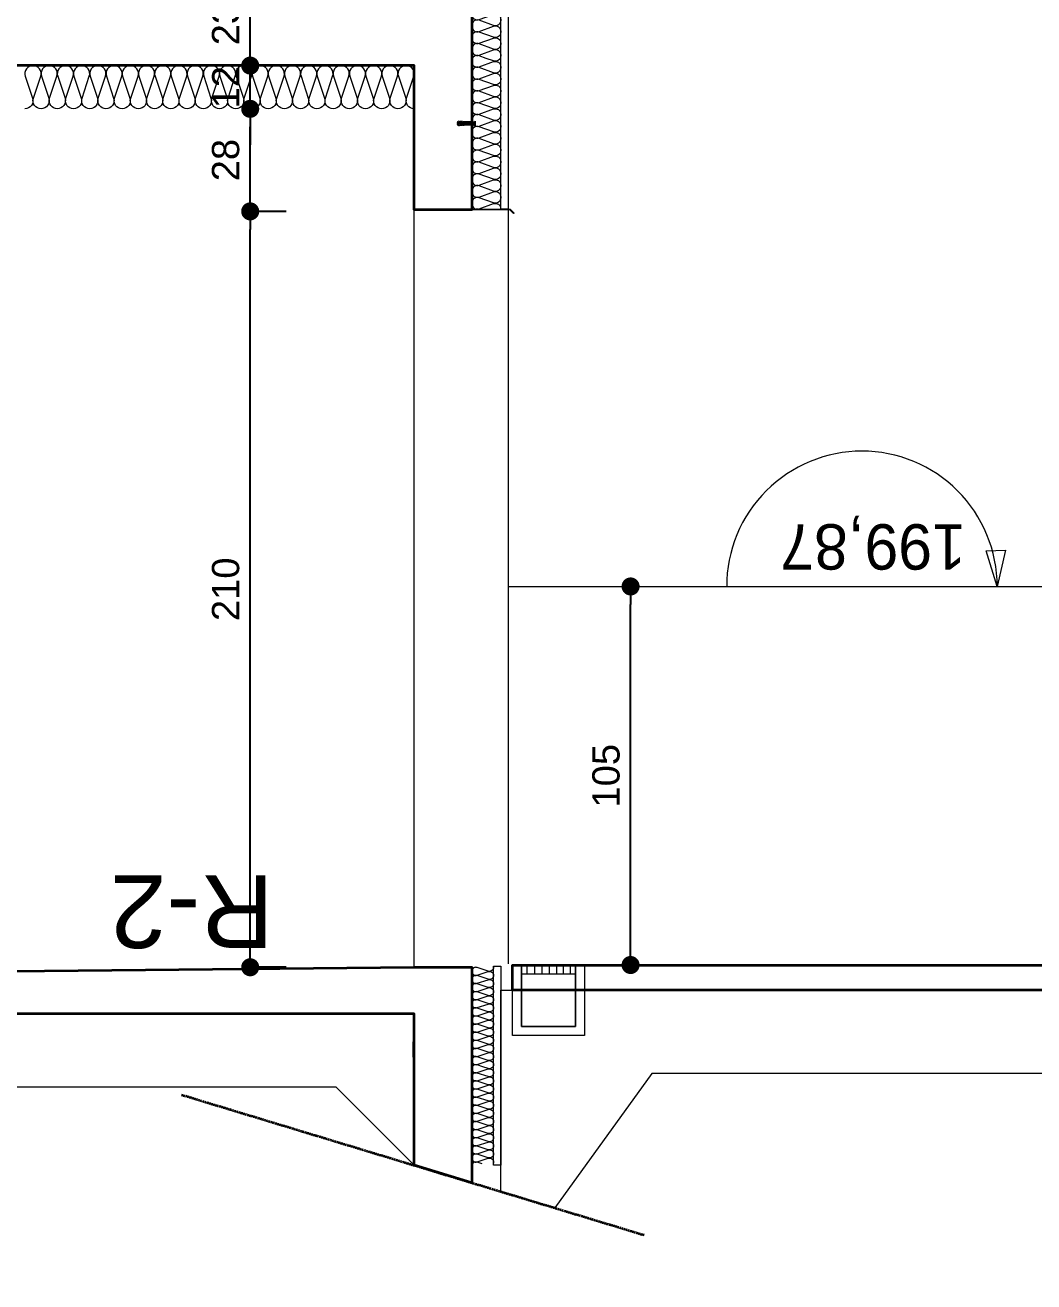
# Model space of a CAD drawing. Header units: centimetres. Extents: x 16433 to 114398, y -50094 to -12305.
# Drawn here: x 66861.7 to 67141.5, y -39473.7 to -39125.2 of the extents above; entities that cross this region are included whole.
import ezdxf

# ---------------------------------------------------------------- set-up
doc = ezdxf.new("R2010")
doc.units = ezdxf.units.CM
doc.header["$LTSCALE"] = 0.5
doc.linetypes.add('Style de ligne -6', pattern=[1.04164, 0.625, -0.20828, 0.06943, -0.13893])
doc.layers.get('0').update_dxf_attribs({"linetype": 'CONTINUOUS'})
doc.layers.get('DEFPOINTS').update_dxf_attribs({"linetype": 'CONTINUOUS'})
doc.layers.add('0-Coupe A.3', color=7, linetype='CONTINUOUS')
doc.styles.add('Futura Std Book', font='')
doc.styles.add('Helvetica', font='')
doc.styles.get('Futura Std Book').set_extended_font_data('Futura Std Book')
doc.styles.get('Helvetica').set_extended_font_data('Helvetica')
doc.dimstyles.new('IS', dxfattribs={"dimtxt": 10.08724, "dimasz": 5.007446, "dimexe": 2, "dimexo": 10, "dimgap": 3, "dimtad": 1, "dimdec": 1, "dimtxsty": 'Helvetica', "dimblk": 'DOT', "dimblk1": 'DOT', "dimblk2": 'DOT', "dimcen": 0, "dimdle": 10, "dimazin": 0, "dimtfac": 0.8, "dimtdec": 1, "dimtix": 1, "dimtmove": 0, "dimatfit": 0, "dimldrblk": 'VW_FILLEDARROW-1', "dimfxl": 10, "dimfxlon": 1, "dimfrac": 2, "dimtolj": 1, "dimarcsym": 0})

# ---------------------------------------------------------------- blocks, each defined once
blk = doc.blocks.new('Groupe-285-1')
at = {"color": 7, "linetype": 'Continuous', "lineweight": 13, "flags": 128}
for points in [[(10897.11, -46656.7, -0.511611), (10894.59, -46659.34), (10888.24, -46658.49, 0.080366), (10887.53, -46658.51)], [(10887.53, -46658.51, 0.414214), (10885.73, -46661.14, 0.511611), (10889.04, -46662.69), (10894.64, -46659.57, -0.511611), (10897.94, -46661.12, -0.511611), (10895.43, -46663.77), (10889.08, -46662.91, 0.511611), (10886.57, -46665.56, 0.511611), (10889.88, -46667.11), (10895.47, -46663.99, -0.511611), (10898.78, -46665.54, -0.511611), (10896.27, -46668.19), (10889.92, -46667.33, 0.511611), (10887.41, -46669.98, 0.511611), (10890.71, -46671.53), (10896.31, -46668.41, -0.511611), (10899.62, -46669.96, -0.511611), (10897.11, -46672.61), (10890.76, -46671.76, 0.511611), (10888.25, -46674.4, 0.511611), (10891.55, -46675.95), (10897.15, -46672.83, -0.511611), (10900.45, -46674.38, -0.511611), (10897.94, -46677.03), (10891.59, -46676.18, 0.511611), (10889.08, -46678.83, 0.511611), (10892.39, -46680.37), (10897.99, -46677.26, -0.511611), (10901.29, -46678.8, -0.511611), (10898.78, -46681.45), (10892.43, -46680.6, 0.511611), (10889.92, -46683.25, 0.511611), (10893.23, -46684.79), (10898.82, -46681.68, -0.511611), (10902.13, -46683.22, -0.511611), (10899.62, -46685.87), (10893.27, -46685.02, 0.511611), (10890.76, -46687.67, 0.511611), (10894.06, -46689.22), (10899.66, -46686.1, -0.511611), (10902.97, -46687.65, -0.511611), (10900.46, -46690.29), (10894.11, -46689.44, 0.511611), (10891.59, -46692.09, 0.511611), (10894.9, -46693.64), (10900.5, -46690.52, -0.511611), (10903.8, -46692.07, -0.511611), (10901.29, -46694.72), (10894.94, -46693.86, 0.511611), (10892.43, -46696.51, 0.511611), (10895.74, -46698.06), (10901.34, -46694.94, -0.511611), (10904.64, -46696.49, -0.511611), (10902.13, -46699.14), (10895.78, -46698.28, 0.511611), (10893.27, -46700.93, 0.511611), (10896.57, -46702.48), (10902.17, -46699.36, -0.511611), (10905.48, -46700.91, -0.511611), (10902.97, -46703.56), (10896.62, -46702.71, 0.511611), (10894.11, -46705.35, 0.511611), (10897.41, -46706.9), (10903.01, -46703.78, -0.511611), (10906.32, -46705.33, -0.511611), (10903.81, -46707.98), (10897.45, -46707.13, 0.511611), (10894.94, -46709.78, 0.511611), (10898.25, -46711.32), (10903.85, -46708.21, -0.511611), (10907.15, -46709.75, -0.511611), (10904.64, -46712.4), (10898.29, -46711.55, 0.511611), (10895.78, -46714.2, 0.511611), (10899.09, -46715.74), (10904.69, -46712.63, -0.511611), (10907.99, -46714.17, -0.511611), (10905.48, -46716.82), (10899.13, -46715.97, 0.511611), (10896.62, -46718.62, 0.511611), (10899.92, -46720.17), (10905.52, -46717.05, -0.511611), (10908.83, -46718.6, -0.511611), (10906.32, -46721.24), (10899.97, -46720.39, 0.511611), (10897.46, -46723.04, 0.511611), (10900.76, -46724.59), (10906.36, -46721.47, -0.511611), (10909.67, -46723.02, -0.511611), (10907.15, -46725.67), (10900.8, -46724.81, 0.511611), (10898.29, -46727.46, 0.511611), (10901.6, -46729.01), (10907.2, -46725.89, -0.511611), (10910.5, -46727.44, -0.511611), (10907.99, -46730.09), (10901.64, -46729.23, 0.511611), (10899.13, -46731.88, 0.511611), (10902.44, -46733.43), (10908.03, -46730.31, -0.511611), (10911.34, -46731.86, -0.511611), (10908.83, -46734.51), (10902.48, -46733.65, 0.511611), (10899.97, -46736.3, 0.511611), (10903.27, -46737.85), (10908.87, -46734.73, -0.511611), (10912.18, -46736.28, -0.511611), (10909.67, -46738.93), (10903.32, -46738.08, 0.511611), (10900.81, -46740.72)], [(10900.81, -46740.72, 0.511611), (10904.11, -46742.27), (10909.71, -46739.16, -0.511611), (10913.01, -46740.7, -0.511611), (10910.5, -46743.35), (10904.15, -46742.5, 0.511611), (10901.64, -46745.15, 0.511611), (10904.95, -46746.69), (10910.55, -46743.58, -0.511611), (10913.85, -46745.12, -0.511611), (10911.34, -46747.77), (10904.99, -46746.92, 0.511611), (10902.48, -46749.57, 0.511611), (10905.78, -46751.12), (10911.38, -46748, -0.511611), (10914.69, -46749.55, -0.511611), (10912.18, -46752.19), (10905.83, -46751.34, 0.511611), (10903.32, -46753.99, 0.511611), (10906.62, -46755.54), (10912.22, -46752.42, -0.511611), (10915.53, -46753.97, -0.511611), (10913.02, -46756.62), (10906.67, -46755.76, 0.511611), (10904.15, -46758.41, 0.511611), (10907.46, -46759.96), (10913.06, -46756.84, -0.511611), (10916.36, -46758.39, -0.511611), (10913.85, -46761.04), (10907.5, -46760.18, 0.511611), (10904.99, -46762.83, 0.511611), (10908.3, -46764.38), (10913.9, -46761.26, -0.511611), (10917.2, -46762.81, -0.511611)]]:
    blk.add_lwpolyline(points, format="xyb", dxfattribs=at)
blk = doc.blocks.new('Groupe-288-1')
at = {"color": 7, "linetype": 'Continuous', "lineweight": 13, "flags": 128}
for points in [[(11154.51, -46588.61), (11154.3, -46590.2, 0.511611), (11155.62, -46591.45, 0.511611), (11156.4, -46589.8), (11154.84, -46587, -0.511611), (11155.61, -46585.35, -0.511611), (11156.94, -46586.6), (11156.51, -46589.78, 0.511611), (11157.83, -46591.03, 0.511611), (11158.61, -46589.38), (11157.05, -46586.58, -0.511611), (11157.82, -46584.93, -0.511611), (11159.15, -46586.19), (11158.72, -46589.36, 0.511611), (11160.05, -46590.62, 0.511611), (11160.82, -46588.96), (11159.26, -46586.16, -0.511611), (11160.03, -46584.51, -0.511611), (11161.36, -46585.77), (11160.93, -46588.94, 0.511611), (11162.26, -46590.2, 0.511611), (11163.03, -46588.55), (11161.47, -46585.75, -0.511611), (11162.25, -46584.09, -0.511611), (11163.57, -46585.35), (11163.14, -46588.52, 0.511611), (11164.47, -46589.78, 0.511611), (11165.24, -46588.13), (11163.68, -46585.33, -0.511611), (11164.46, -46583.67, -0.511611), (11165.78, -46584.93), (11165.35, -46588.11, 0.511611), (11166.68, -46589.36, 0.511611), (11167.45, -46587.71), (11165.89, -46584.91, -0.511611), (11166.67, -46583.26, -0.511611), (11167.99, -46584.51), (11167.56, -46587.69, 0.511611), (11168.89, -46588.94, 0.511611), (11169.66, -46587.29), (11168.1, -46584.49, -0.511611), (11168.88, -46582.84, -0.511611), (11170.2, -46584.09), (11169.77, -46587.27, 0.511611), (11171.1, -46588.52, 0.511611), (11171.87, -46586.87), (11170.31, -46584.07, -0.511611), (11171.09, -46582.42, -0.511611), (11172.41, -46583.67), (11171.99, -46586.85, 0.511611), (11173.31, -46588.1, 0.511611), (11174.08, -46586.45), (11172.53, -46583.65, -0.511611), (11173.3, -46582, -0.511611), (11174.62, -46583.26), (11174.2, -46586.43, 0.511611), (11175.52, -46587.69, 0.511611), (11176.29, -46586.03), (11174.74, -46583.23, -0.511611), (11175.51, -46581.58, -0.511611), (11176.83, -46582.84), (11176.41, -46586.01, 0.511611), (11177.73, -46587.27, 0.511611), (11178.5, -46585.61), (11176.95, -46582.82, -0.511611), (11177.72, -46581.16, -0.511611), (11179.04, -46582.42), (11178.62, -46585.59, 0.511611), (11179.94, -46586.85, 0.511611), (11180.72, -46585.2), (11179.16, -46582.4, -0.511611), (11179.93, -46580.74, -0.122237), (11180.47, -46580.77)], [(11127.78, -46595.58, 0.414214), (11129.1, -46596.48, 0.511611), (11129.87, -46594.83), (11128.31, -46592.03, -0.511611), (11129.08, -46590.37, -0.511611), (11130.41, -46591.63), (11129.98, -46594.8, 0.511611), (11131.31, -46596.06, 0.511611), (11132.08, -46594.41), (11130.52, -46591.61, -0.511611), (11131.3, -46589.95, -0.511611), (11132.62, -46591.21), (11132.19, -46594.39, 0.511611), (11133.52, -46595.64, 0.511611), (11134.29, -46593.99), (11132.73, -46591.19, -0.511611), (11133.51, -46589.54, -0.511611), (11134.83, -46590.79), (11134.4, -46593.97, 0.511611), (11135.73, -46595.22, 0.511611), (11136.5, -46593.57), (11134.94, -46590.77, -0.511611), (11135.72, -46589.12, -0.511611), (11137.04, -46590.37), (11136.61, -46593.55, 0.511611), (11137.94, -46594.8, 0.511611), (11138.71, -46593.15), (11137.15, -46590.35, -0.511611), (11137.93, -46588.7, -0.511611), (11139.25, -46589.95), (11138.82, -46593.13, 0.511611), (11140.15, -46594.38, 0.511611), (11140.92, -46592.73), (11139.36, -46589.93, -0.511611), (11140.14, -46588.28, -0.511611), (11141.46, -46589.53), (11141.04, -46592.71, 0.511611), (11142.36, -46593.97, 0.511611), (11143.13, -46592.31), (11141.58, -46589.51, -0.511611), (11142.35, -46587.86, -0.511611), (11143.67, -46589.12), (11143.25, -46592.29, 0.511611), (11144.57, -46593.55, 0.511611), (11145.34, -46591.89), (11143.79, -46589.09, -0.511611), (11144.56, -46587.44, -0.511611), (11145.88, -46588.7), (11145.46, -46591.87, 0.511611), (11146.78, -46593.13, 0.511611), (11147.55, -46591.48), (11146, -46588.68, -0.511611), (11146.77, -46587.02, -0.511611), (11148.09, -46588.28), (11147.67, -46591.45, 0.511611), (11148.99, -46592.71, 0.511611), (11149.77, -46591.06), (11148.21, -46588.26, -0.511611), (11148.98, -46586.61, -0.511611), (11150.31, -46587.86), (11149.88, -46591.04, 0.511611), (11151.2, -46592.29, 0.511611), (11151.98, -46590.64), (11150.42, -46587.84, -0.511611), (11151.19, -46586.19, -0.511611), (11152.52, -46587.44), (11152.09, -46590.62, 0.511611), (11153.41, -46591.87, 0.511611), (11154.19, -46590.22), (11152.63, -46587.42, -0.511611), (11153.4, -46585.77, -0.511611), (11154.73, -46587.02), (11154.51, -46588.61)], [(11181.03, -46583.7), (11180.83, -46585.17, 0.345348), (11181.53, -46586.37)], [(11126.87, -46590.79, -0.511611), (11128.2, -46592.05), (11127.77, -46595.22, 0.080366), (11127.78, -46595.58)]]:
    blk.add_lwpolyline(points, format="xyb", dxfattribs=at)
blk = doc.blocks.new('Groupe-295-1')
at = {"color": 7, "linetype": 'Continuous', "lineweight": 13, "flags": 128}
for points in [[(10879.63, -46639.65), (10879.29, -46641.74, 0.520363), (10881.05, -46643.45), (10881.31, -46643.4, 0.520363), (10882.32, -46641.16), (10880.16, -46637.53, -0.520363), (10881.18, -46635.29), (10881.44, -46635.24, -0.520363), (10883.19, -46636.95), (10882.52, -46641.13, 0.520363), (10884.28, -46642.84), (10884.53, -46642.79, 0.520363), (10885.55, -46640.55), (10883.39, -46636.92, -0.520363), (10884.4, -46634.68), (10884.66, -46634.63, -0.520363), (10886.42, -46636.34), (10885.74, -46640.52, 0.520363), (10887.5, -46642.23), (10887.76, -46642.18, 0.520363), (10888.77, -46639.94), (10886.61, -46636.3, -0.520363), (10887.62, -46634.07), (10887.88, -46634.02, -0.520363), (10889.64, -46635.73), (10888.96, -46639.91, 0.520363), (10890.72, -46641.62), (10890.98, -46641.57, 0.520363), (10891.99, -46639.33), (10889.83, -46635.69, -0.520363), (10890.84, -46633.46), (10891.1, -46633.41, -0.520363), (10892.86, -46635.12), (10892.18, -46639.3, 0.520363), (10893.94, -46641.01), (10894.2, -46640.96, 0.520363), (10895.21, -46638.72), (10893.05, -46635.08, -0.520363), (10894.07, -46632.84), (10894.33, -46632.8, -0.520363), (10896.09, -46634.51), (10895.41, -46638.69, 0.520363), (10897.17, -46640.4), (10897.43, -46640.35, 0.520363), (10898.44, -46638.11), (10896.28, -46634.47, -0.520363), (10897.29, -46632.23), (10897.55, -46632.19, -0.520363), (10899.31, -46633.9), (10898.63, -46638.08, 0.520363), (10900.39, -46639.79), (10900.65, -46639.74, 0.520363), (10901.66, -46637.5), (10899.5, -46633.86, -0.520363), (10900.51, -46631.62), (10900.77, -46631.58, -0.520363), (10902.53, -46633.29), (10901.85, -46637.46, 0.520363), (10903.61, -46639.18), (10903.87, -46639.13, 0.520363), (10904.88, -46636.89), (10902.72, -46633.25, -0.520363), (10903.73, -46631.01), (10903.99, -46630.96, -0.520363), (10905.75, -46632.68), (10905.07, -46636.85, 0.520363), (10906.83, -46638.57), (10907.09, -46638.52, 0.520363), (10908.1, -46636.28), (10905.95, -46632.64, -0.520363), (10906.96, -46630.4), (10907.22, -46630.35, -0.520363), (10908.98, -46632.07), (10908.3, -46636.24, 0.520363), (10910.06, -46637.96), (10910.32, -46637.91, 0.520363), (10911.33, -46635.67), (10909.17, -46632.03, -0.520363), (10910.18, -46629.79), (10910.44, -46629.74, -0.520363), (10912.2, -46631.46), (10911.52, -46635.63, 0.520363), (10913.28, -46637.35), (10913.54, -46637.3, 0.520363), (10914.55, -46635.06), (10912.39, -46631.42, -0.520363), (10913.4, -46629.18), (10913.66, -46629.13, -0.520363), (10915.42, -46630.85), (10914.74, -46635.02, 0.520363), (10916.5, -46636.74), (10916.76, -46636.69, 0.520363), (10917.77, -46634.45), (10915.61, -46630.81, -0.520363), (10916.62, -46628.57), (10916.88, -46628.52, -0.520363), (10918.64, -46630.24), (10917.96, -46634.41, 0.520363), (10919.72, -46636.13), (10919.98, -46636.08, 0.520363), (10920.99, -46633.84), (10918.84, -46630.2, -0.520363), (10919.85, -46627.96), (10919.98, -46627.94), (10919.99, -46627.94, -0.015448), (10920.08, -46627.92), (10920.09, -46627.92)], [(10837.4, -46650.19, 0.414214), (10839.15, -46651.39), (10839.29, -46651.36), (10839.42, -46651.34, 0.520363), (10840.43, -46649.1), (10838.27, -46645.46, -0.520363), (10839.28, -46643.22), (10839.54, -46643.17, -0.520363), (10841.3, -46644.89), (10840.62, -46649.06, 0.520363), (10842.38, -46650.78), (10842.64, -46650.73, 0.520363), (10843.65, -46648.49), (10841.49, -46644.85, -0.520363), (10842.5, -46642.61), (10842.76, -46642.56, -0.520363), (10844.52, -46644.28), (10843.84, -46648.45, 0.520363), (10845.6, -46650.16), (10845.86, -46650.12, 0.520363), (10846.87, -46647.88), (10844.72, -46644.24, -0.520363), (10845.73, -46642), (10845.99, -46641.95, -0.520363), (10847.75, -46643.66), (10847.07, -46647.84, 0.520363), (10848.83, -46649.55), (10849.09, -46649.51, 0.520363), (10850.1, -46647.27), (10847.94, -46643.63, -0.520363), (10848.95, -46641.39), (10849.21, -46641.34, -0.520363), (10850.97, -46643.05), (10850.29, -46647.23, 0.520363), (10852.05, -46648.94), (10852.31, -46648.89, 0.520363), (10853.32, -46646.66), (10851.16, -46643.02, -0.520363), (10852.17, -46640.78), (10852.43, -46640.73, -0.520363), (10854.19, -46642.44), (10853.51, -46646.62, 0.520363), (10855.27, -46648.33), (10855.53, -46648.28, 0.520363), (10856.54, -46646.05), (10854.38, -46642.41, -0.520363), (10855.39, -46640.17), (10855.65, -46640.12, -0.520363), (10857.41, -46641.83), (10856.73, -46646.01, 0.520363), (10858.49, -46647.72), (10858.75, -46647.67, 0.520363), (10859.77, -46645.44), (10857.61, -46641.8, -0.520363), (10858.62, -46639.56), (10858.88, -46639.51, -0.520363), (10860.64, -46641.22), (10859.96, -46645.4, 0.520363), (10861.72, -46647.11), (10861.98, -46647.06, 0.520363), (10862.99, -46644.82), (10860.83, -46641.19, -0.520363), (10861.84, -46638.95), (10862.1, -46638.9, -0.520363), (10863.86, -46640.61), (10863.18, -46644.79, 0.520363), (10864.94, -46646.5), (10865.2, -46646.45, 0.520363), (10866.21, -46644.21), (10864.05, -46640.58, -0.520363), (10865.06, -46638.34), (10865.32, -46638.29, -0.520363), (10867.08, -46640), (10866.4, -46644.18, 0.520363), (10868.16, -46645.89), (10868.42, -46645.84, 0.520363), (10869.43, -46643.6), (10867.27, -46639.97, -0.520363), (10868.29, -46637.73), (10868.54, -46637.68, -0.520363), (10870.3, -46639.39), (10869.63, -46643.57, 0.520363), (10871.38, -46645.28), (10871.64, -46645.23, 0.520363), (10872.66, -46642.99), (10870.5, -46639.36, -0.520363), (10871.51, -46637.12), (10871.77, -46637.07, -0.520363), (10873.53, -46638.78), (10872.85, -46642.96, 0.520363), (10874.61, -46644.67), (10874.87, -46644.62, 0.520363), (10875.88, -46642.38), (10873.72, -46638.75, -0.520363), (10874.73, -46636.51), (10874.99, -46636.46, -0.520363), (10876.75, -46638.17), (10876.07, -46642.35, 0.520363), (10877.83, -46644.06), (10878.09, -46644.01, 0.520363), (10879.1, -46641.77), (10876.94, -46638.14, -0.520363), (10877.95, -46635.9), (10878.21, -46635.85, -0.520363), (10879.97, -46637.56), (10879.63, -46639.65)], [(10921.19, -46633.77), (10921.18, -46633.84, 0.189452), (10921.39, -46634.83), (10921.4, -46634.84)], [(10836.19, -46643.81), (10836.32, -46643.78, -0.520363), (10838.08, -46645.5), (10837.39, -46649.71), (10837.39, -46649.71, 0.087327), (10837.4, -46650.19)]]:
    blk.add_lwpolyline(points, format="xyb", dxfattribs=at)
blk = doc.blocks.new('Groupe-311-1')
at = {"color": 7, "linetype": 'Continuous', "lineweight": 5}
for p, q in [((11122.29, -46570.02), (11124.7, -46569.56)), ((11127.21, -46582.85), (11124.42, -46568.12)), ((11122.64, -46571.89), (11125.05, -46571.43)), ((11123, -46573.75), (11125.4, -46573.3)), ((11123.37, -46575.73), (11125.78, -46575.27)), ((11123.74, -46577.7), (11126.15, -46577.24)), ((11124.13, -46579.76), (11126.54, -46579.31)), ((11124.52, -46581.82), (11126.93, -46581.36))]:
    blk.add_line(p, q, dxfattribs=at)
at = {"color": 7, "linetype": 'Continuous', "lineweight": 18, "flags": 128}
blk.add_lwpolyline([(11124.81, -46583.31), (11141.56, -46580.14), (11138.77, -46565.4), (11122.02, -46568.57), (11121.55, -46566.12), (11140.76, -46562.48), (11144.48, -46582.13), (11125.27, -46585.77)], close=True, dxfattribs=at)
at = {"color": 7, "linetype": 'Continuous', "lineweight": 5, "flags": 128}
blk.add_lwpolyline([(11124.81, -46583.31), (11122.02, -46568.57), (11138.77, -46565.4), (11141.56, -46580.14)], close=True, dxfattribs=at)
blk = doc.blocks.new('Groupe-312-1')
at = {"color": 7, "linetype": 'Continuous', "lineweight": 5, "flags": 128}
blk.add_lwpolyline([(10997.13, -46473.16), (10995.33, -46473.54), (10993.55, -46474.02), (10991.8, -46474.58), (10990.07, -46475.23), (10988.38, -46475.96), (10986.73, -46476.77), (10985.12, -46477.66), (10983.55, -46478.63), (10982.04, -46479.68), (10980.58, -46480.8), (10979.17, -46481.99), (10977.83, -46483.25), (10976.54, -46484.57), (10975.33, -46485.95), (10974.18, -46487.39), (10973.11, -46488.89), (10972.11, -46490.44), (10971.18, -46492.03), (10970.34, -46493.67), (10969.58, -46495.34), (10968.9, -46497.06), (10968.31, -46498.8), (10967.8, -46500.57), (10967.38, -46502.36), (10967.05, -46504.17), (10966.8, -46506), (10966.65, -46507.84), (10966.59, -46509.68), (10966.62, -46511.52), (10966.74, -46513.36), (10966.94, -46515.19), (10967.24, -46517), (10967.63, -46518.8), (10968.1, -46520.58), (10968.67, -46522.34), (10969.31, -46524.06), (10970.04, -46525.75), (10970.86, -46527.4), (10971.75, -46529.02), (10972.72, -46530.58), (10973.77, -46532.1), (10974.89, -46533.56), (10976.08, -46534.96), (10977.33, -46536.31), (10978.65, -46537.59), (10980.04, -46538.81), (10981.48, -46539.95), (10982.97, -46541.03), (10984.52, -46542.03), (10986.12, -46542.95), (10987.75, -46543.79), (10989.43, -46544.56), (10991.14, -46545.23), (10992.88, -46545.83), (10994.66, -46546.34), (10996.45, -46546.76), (10998.26, -46547.09), (11000.09, -46547.33), (11001.92, -46547.48), (11003.76, -46547.55), (11005.6, -46547.52), (11007.44, -46547.4), (11009.27, -46547.19), (11011.09, -46546.89)], dxfattribs=at)
blk.add_lwpolyline([(10986.79, -46472.8), (10997.13, -46473.16), (10987.99, -46478.02)], close=True, dxfattribs=at)
at = {"color": 7, "insert": (10994.15, -46482.56), "char_height": 12.5861, "attachment_point": 1, "rotation": 280.7176, "line_spacing_factor": 0.962448, "style": 'Futura Std Book'}
blk.add_mtext('\\pt52.194;199,87', dxfattribs=at)
blk = doc.blocks.new('_DOT')
at = {"color": 0, "linetype": 'ByBlock', "lineweight": -2}
blk.add_line((-0.5, 0), (-1, 0), dxfattribs=at)
at = {"color": 0, "linetype": 'ByBlock', "const_width": 0.5}
blk.add_lwpolyline([(-0.25, 0, 1), (0.25, 0, 1)], format="xyb", close=True, dxfattribs=at)
blk = doc.blocks.new('*D3403')
at = {"layer": '0-Coupe A.3', "color": 0, "linetype": 'Continuous', "lineweight": -2, "transparency": 16777216}
for p, q in [((67029.65, -39280.87), (67031.65, -39280.87)), ((67029.65, -39380.82), (67029.65, -39285.88)), ((67029.65, -39385.83), (67031.65, -39385.83))]:
    blk.add_line(p, q, dxfattribs=at)
at = {"layer": 'DEFPOINTS', "color": 0, "linetype": 'Continuous', "transparency": 16777216}
for p in [(67022.65, -39280.87), (67029.65, -39280.87), (67022.65, -39385.83)]:
    blk.add_point(p, dxfattribs=at)
at = {"layer": '0-Coupe A.3', "color": 0, "linetype": 'Continuous', "lineweight": -2, "transparency": 16777216, "xscale": 5.007446289062499, "yscale": 5.007446289062499, "zscale": 5.007446289062499}
for p, rotation in [((67029.65, -39280.87), 90), ((67029.65, -39385.83), 270)]:
    blk.add_blockref('_DOT', p, dxfattribs=dict(at, rotation=rotation))
at = {"layer": '0-Coupe A.3', "color": 0, "linetype": 'Continuous', "lineweight": 13, "transparency": 16777216, "insert": (67022.87, -39333.35), "char_height": 7.565, "attachment_point": 5, "rotation": 90, "style": 'Helvetica'}
blk.add_mtext('\\A1;105', dxfattribs=at)
blk = doc.blocks.new('VW_FILLEDARROW-1')
at = {"color": 0, "linetype": 'Continuous', "lineweight": 5, "flags": 128}
blk.add_lwpolyline([(-1.997, 0.535), (0, 0), (-1.997, -0.535)], close=True, dxfattribs=at)
blk = doc.blocks.new('*D3418')
at = {"layer": '0-Coupe A.3', "color": 0, "linetype": 'Continuous', "lineweight": -2, "transparency": 16777216}
for p, q in [((66924.13, -39113.45), (66922.13, -39113.45)), ((66924.13, -39131.44), (66924.13, -39118.45)), ((66924.13, -39136.45), (66922.13, -39136.45))]:
    blk.add_line(p, q, dxfattribs=at)
at = {"layer": 'DEFPOINTS', "color": 0, "linetype": 'Continuous', "transparency": 16777216}
for p in [(66924.13, -39113.45), (66924.43, -39113.45), (66926.98, -39136.45)]:
    blk.add_point(p, dxfattribs=at)
at = {"layer": '0-Coupe A.3', "color": 0, "linetype": 'Continuous', "lineweight": -2, "transparency": 16777216, "xscale": 5.007446289062499, "yscale": 5.007446289062499, "zscale": 5.007446289062499}
for p, rotation in [((66924.13, -39113.45), 90), ((66924.13, -39136.45), 270)]:
    blk.add_blockref('_DOT', p, dxfattribs=dict(at, rotation=rotation))
at = {"layer": '0-Coupe A.3', "color": 0, "linetype": 'Continuous', "lineweight": 13, "transparency": 16777216, "insert": (66917.35, -39124.95), "char_height": 7.565, "attachment_point": 5, "rotation": 90, "style": 'Helvetica'}
blk.add_mtext('\\A1;23', dxfattribs=at)
blk = doc.blocks.new('*D3419')
at = {"layer": '0-Coupe A.3', "color": 0, "linetype": 'Continuous', "lineweight": -2, "transparency": 16777216}
for p, q in [((66924.13, -39131.44), (66924.13, -39126.43)), ((66924.13, -39136.45), (66922.13, -39136.45)), ((66924.13, -39148.45), (66924.13, -39136.45)), ((66924.13, -39148.45), (66922.13, -39148.45)), ((66924.13, -39153.45), (66924.13, -39158.46))]:
    blk.add_line(p, q, dxfattribs=at)
at = {"layer": 'DEFPOINTS', "color": 0, "linetype": 'Continuous', "transparency": 16777216}
for p in [(66924.13, -39136.45), (66926.98, -39136.45), (66927.1, -39148.45)]:
    blk.add_point(p, dxfattribs=at)
at = {"layer": '0-Coupe A.3', "color": 0, "linetype": 'Continuous', "lineweight": -2, "transparency": 16777216, "xscale": 5.007446289062499, "yscale": 5.007446289062499, "zscale": 5.007446289062499}
for p, rotation in [((66924.13, -39136.45), 270), ((66924.13, -39148.45), 90)]:
    blk.add_blockref('_DOT', p, dxfattribs=dict(at, rotation=rotation))
at = {"layer": '0-Coupe A.3', "color": 0, "linetype": 'Continuous', "lineweight": 13, "transparency": 16777216, "insert": (66917.35, -39142.45), "char_height": 7.565, "attachment_point": 5, "rotation": 90, "style": 'Helvetica'}
blk.add_mtext('\\A1;12', dxfattribs=at)
blk = doc.blocks.new('*D3420')
at = {"layer": '0-Coupe A.3', "color": 0, "linetype": 'Continuous', "lineweight": -2, "transparency": 16777216}
for p, q in [((66924.13, -39148.45), (66922.13, -39148.45)), ((66924.13, -39171.87), (66924.13, -39153.45)), ((66934.13, -39176.88), (66922.13, -39176.88))]:
    blk.add_line(p, q, dxfattribs=at)
at = {"layer": 'DEFPOINTS', "color": 0, "linetype": 'Continuous', "transparency": 16777216}
for p in [(66924.13, -39148.45), (66927.1, -39148.45), (66958.6, -39176.88)]:
    blk.add_point(p, dxfattribs=at)
at = {"layer": '0-Coupe A.3', "color": 0, "linetype": 'Continuous', "lineweight": -2, "transparency": 16777216, "xscale": 5.007446289062499, "yscale": 5.007446289062499, "zscale": 5.007446289062499}
for p, rotation in [((66924.13, -39148.45), 90), ((66924.13, -39176.88), 270)]:
    blk.add_blockref('_DOT', p, dxfattribs=dict(at, rotation=rotation))
at = {"layer": '0-Coupe A.3', "color": 0, "linetype": 'Continuous', "lineweight": 13, "transparency": 16777216, "insert": (66917.35, -39162.66), "char_height": 7.565, "attachment_point": 5, "rotation": 90, "style": 'Helvetica'}
blk.add_mtext('\\A1;28', dxfattribs=at)
blk = doc.blocks.new('*D3421')
at = {"layer": '0-Coupe A.3', "color": 0, "linetype": 'Continuous', "lineweight": -2, "transparency": 16777216}
for p, q in [((66934.13, -39176.88), (66922.13, -39176.88)), ((66924.13, -39381.44), (66924.13, -39181.88)), ((66934.13, -39386.45), (66922.13, -39386.45))]:
    blk.add_line(p, q, dxfattribs=at)
at = {"layer": 'DEFPOINTS', "color": 0, "linetype": 'Continuous', "transparency": 16777216}
for p in [(66924.13, -39176.88), (66958.6, -39176.88), (66956.13, -39386.45)]:
    blk.add_point(p, dxfattribs=at)
at = {"layer": '0-Coupe A.3', "color": 0, "linetype": 'Continuous', "lineweight": -2, "transparency": 16777216, "xscale": 5.007446289062499, "yscale": 5.007446289062499, "zscale": 5.007446289062499}
for p, rotation in [((66924.13, -39176.88), 90), ((66924.13, -39386.45), 270)]:
    blk.add_blockref('_DOT', p, dxfattribs=dict(at, rotation=rotation))
at = {"layer": '0-Coupe A.3', "color": 0, "linetype": 'Continuous', "lineweight": 13, "transparency": 16777216, "insert": (66917.35, -39281.66), "char_height": 7.565, "attachment_point": 5, "rotation": 90, "style": 'Helvetica'}
blk.add_mtext('\\A1;210', dxfattribs=at)

msp = doc.modelspace()

# ---------------------------------------------------------------- linework, layer by layer
at = {"layer": '0-Coupe A.3', "color": 7, "linetype": 'Continuous', "lineweight": 13}
for p, q in [((66969.623, -39386.424), (66969.623, -39171.424)), ((66995.659, -39176.226), (66995.659, -39385.513)), ((66969.623, -39386.424), (66633.947, -39389.78))]:
    msp.add_line(p, q, dxfattribs=at)
at = {"layer": '0-Coupe A.3', "color": 7, "linetype": 'Style de ligne -6', "lineweight": 35}
msp.add_line((66905.052, -39421.788), (67033.452, -39460.693), dxfattribs=at)
at = {"layer": '0-Coupe A.3', "color": 7, "linetype": 'Continuous', "lineweight": 13, "flags": 128}
for points in [[(66995.659, -39176.226), (66993.659, -39176.226), (66993.659, -39091.484), (66995.659, -39091.484)], [(66993.623, -39441.353), (66991.623, -39441.353), (66991.623, -39386.165), (66993.623, -39386.165)]]:
    msp.add_lwpolyline(points, close=True, dxfattribs=at)
at = {"layer": '0-Coupe A.3', "color": 7, "linetype": 'Continuous', "lineweight": 35, "flags": 128}
for points in [[(66737.321, -39114.352), (66737.321, -39098.352), (66745.689, -39098.352), (66751.62, -39114.193), (66751.474, -39114.446), (66969.623, -39114.446), (66969.623, -39113.446), (66969.373, -39113.446), (66969.373, -39092.492), (66985.623, -39092.492), (66985.623, -39176.424), (66969.623, -39176.424), (66969.623, -39136.446), (66298.27, -39136.446), (66298.27, -39386.424), (66633.947, -39389.78), (66969.623, -39386.424), (66985.623, -39386.424), (66985.623, -39431.826)], [(66985.623, -39430.34), (66985.623, -39446.201), (66969.623, -39441.353), (66969.623, -39399.375), (66298.27, -39399.375), (66298.27, -39473.681), (66280.267, -39468.226), (66280.267, -39411.422), (66156.262, -39411.422)]]:
    msp.add_lwpolyline(points, dxfattribs=at)
at = {"layer": '0-Coupe A.3', "color": 7, "linetype": 'Continuous', "lineweight": 13, "flags": 128}
msp.add_lwpolyline([(66995.659, -39280.869), (67579.075, -39280.869), (67579.075, -39364.155), (67145.659, -39385.826), (66996.859, -39385.826)], dxfattribs=at)
at = {"layer": '0-Coupe A.3', "color": 7, "linetype": 'Continuous', "lineweight": 5, "flags": 128}
for points in [[(66993.623, -39392.826), (67145.821, -39392.826), (67146.009, -39392.817), (67742.449, -39362.826), (67735.288, -39386.461), (67147.161, -39415.867), (67035.586, -39415.867), (67008.651, -39453.178), (66993.623, -39448.625)], [(66948.003, -39419.732), (66350.651, -39419.732), (66298.27, -39473.681), (66298.27, -39399.375), (66969.623, -39399.375), (66969.623, -39407.128), (66969.219, -39407.128), (66969.623, -39441.353)]]:
    msp.add_lwpolyline(points, close=True, dxfattribs=at)
at = {"layer": '0-Coupe A.3', "color": 7, "linetype": 'Continuous', "lineweight": 35, "flags": 128}
msp.add_lwpolyline([(67145.659, -39392.826), (66996.859, -39392.826), (66996.859, -39385.826), (67145.659, -39385.826)], close=True, dxfattribs=at)
at = {"layer": '0-Coupe A.3', "color": 7, "linetype": 'Continuous', "lineweight": 5}
for points in [[(66997.329, -39177.347, 0), (66997.188, -39177.488, 0), (66996.127, -39176.427, 0), (66985.827, -39176.427, 0), (66985.817, -39176.427, 0), (66985.807, -39176.426, 0), (66985.798, -39176.425, 0), (66985.788, -39176.423, 0), (66985.778, -39176.421, 0), (66985.769, -39176.419, 0), (66985.76, -39176.416, 0), (66985.751, -39176.412, 0), (66985.742, -39176.408, 0), (66985.733, -39176.404, 0), (66985.724, -39176.399, 0), (66985.716, -39176.394, 0), (66985.708, -39176.388, 0), (66985.7, -39176.382, 0), (66985.693, -39176.376, 0), (66985.686, -39176.369, 0), (66985.679, -39176.362, 0), (66985.672, -39176.354, 0), (66985.666, -39176.346, 0), (66985.661, -39176.338, 0), (66985.656, -39176.33, 0), (66985.651, -39176.322, 0), (66985.646, -39176.313, 0), (66985.642, -39176.304, 0), (66985.639, -39176.295, 0), (66985.636, -39176.285, 0), (66985.633, -39176.276, 0), (66985.631, -39176.266, 0), (66985.629, -39176.257, 0), (66985.628, -39176.247, 0), (66985.627, -39176.237, 0), (66985.627, -39176.227, 0), (66985.627, -39150.477, 0), (66985.827, -39150.477, 0), (66985.827, -39176.227, 0), (66996.127, -39176.227, 0), (66996.132, -39176.227, 0), (66996.137, -39176.228, 0), (66996.142, -39176.228, 0), (66996.147, -39176.228, 0), (66996.152, -39176.229, 0), (66996.156, -39176.23, 0), (66996.161, -39176.23, 0), (66996.166, -39176.231, 0), (66996.171, -39176.232, 0), (66996.176, -39176.233, 0), (66996.18, -39176.235, 0), (66996.185, -39176.236, 0), (66996.19, -39176.237, 0), (66996.194, -39176.239, 0), (66996.199, -39176.241, 0), (66996.204, -39176.243, 0), (66996.208, -39176.244, 0), (66996.213, -39176.247, 0), (66996.217, -39176.249, 0), (66996.221, -39176.251, 0), (66996.226, -39176.253, 0), (66996.23, -39176.256, 0), (66996.234, -39176.258, 0), (66996.238, -39176.261, 0), (66996.242, -39176.264, 0), (66996.246, -39176.267, 0), (66996.25, -39176.27, 0), (66996.254, -39176.273, 0), (66996.258, -39176.276, 0), (66996.261, -39176.279, 0), (66996.265, -39176.282, 0), (66996.268, -39176.286, 0), (66997.329, -39177.347, 0)], [(66985.513, -39152.077, 0), (66985.063, -39152.077, 0), (66984.063, -39152.077, 0), (66983.592, -39152.04, 0), (66983.531, -39152.126, 0), (66983.382, -39152.115, 0), (66983.443, -39152.028, 0), (66983.177, -39152.006, 0), (66983.116, -39152.093, 0), (66982.967, -39152.081, 0), (66983.028, -39151.995, 0), (66982.762, -39151.973, 0), (66982.701, -39152.06, 0), (66982.551, -39152.048, 0), (66982.613, -39151.961, 0), (66982.347, -39151.94, 0), (66982.286, -39152.027, 0), (66982.136, -39152.015, 0), (66982.198, -39151.928, 0), (66981.932, -39151.907, 0), (66981.871, -39151.994, 0), (66981.856, -39151.993, 0), (66981.841, -39151.993, 0), (66981.827, -39151.994, 0), (66981.812, -39151.995, 0), (66981.797, -39151.997, 0), (66981.783, -39152, 0), (66981.769, -39152.004, 0), (66981.755, -39152.008, 0), (66981.741, -39152.014, 0), (66981.728, -39152.019, 0), (66981.715, -39152.026, 0), (66981.702, -39152.033, 0), (66981.689, -39152.041, 0), (66981.677, -39152.049, 0), (66981.666, -39152.059, 0), (66981.655, -39152.068, 0), (66981.644, -39152.078, 0), (66981.634, -39152.089, 0), (66981.625, -39152.1, 0), (66981.616, -39152.112, 0), (66981.608, -39152.124, 0), (66981.6, -39152.137, 0), (66981.593, -39152.15, 0), (66981.587, -39152.163, 0), (66981.582, -39152.177, 0), (66981.577, -39152.191, 0), (66981.573, -39152.205, 0), (66981.569, -39152.219, 0), (66981.567, -39152.233, 0), (66981.565, -39152.248, 0), (66981.564, -39152.263, 0), (66981.563, -39152.277, 0), (66983.219, -39152.428, 0), (66983.228, -39152.402, 0), (66983.24, -39152.377, 0), (66983.256, -39152.354, 0), (66983.275, -39152.333, 0), (66983.296, -39152.315, 0), (66983.319, -39152.301, 0), (66983.345, -39152.289, 0), (66983.371, -39152.282, 0), (66983.399, -39152.278, 0), (66983.427, -39152.278, 0), (66984.173, -39152.328, 0), (66984.197, -39152.331, 0), (66984.219, -39152.338, 0), (66984.24, -39152.349, 0), (66984.26, -39152.363, 0), (66984.277, -39152.379, 0), (66984.291, -39152.398, 0), (66984.302, -39152.419, 0), (66984.309, -39152.442, 0), (66984.313, -39152.465, 0), (66984.313, -39152.477, 0), (66984.313, -39152.489, 0), (66984.309, -39152.513, 0), (66984.302, -39152.535, 0), (66984.291, -39152.556, 0), (66984.277, -39152.575, 0), (66984.26, -39152.592, 0), (66984.24, -39152.606, 0), (66984.219, -39152.616, 0), (66984.197, -39152.624, 0), (66984.173, -39152.627, 0), (66983.427, -39152.677, 0), (66983.399, -39152.677, 0), (66983.371, -39152.673, 0), (66983.345, -39152.665, 0), (66983.319, -39152.654, 0), (66983.296, -39152.639, 0), (66983.275, -39152.621, 0), (66983.256, -39152.601, 0), (66983.24, -39152.578, 0), (66983.228, -39152.553, 0), (66983.219, -39152.527, 0), (66981.563, -39152.677, 0), (66981.564, -39152.692, 0), (66981.565, -39152.707, 0), (66981.567, -39152.721, 0), (66981.569, -39152.736, 0), (66981.573, -39152.75, 0), (66981.577, -39152.764, 0), (66981.582, -39152.778, 0), (66981.587, -39152.791, 0), (66981.593, -39152.805, 0), (66981.6, -39152.818, 0), (66981.608, -39152.83, 0), (66981.616, -39152.842, 0), (66981.625, -39152.854, 0), (66981.634, -39152.865, 0), (66981.644, -39152.876, 0), (66981.655, -39152.886, 0), (66981.666, -39152.896, 0), (66981.677, -39152.905, 0), (66981.689, -39152.914, 0), (66981.702, -39152.922, 0), (66981.715, -39152.929, 0), (66981.728, -39152.935, 0), (66981.741, -39152.941, 0), (66981.755, -39152.946, 0), (66981.769, -39152.951, 0), (66981.783, -39152.954, 0), (66981.797, -39152.957, 0), (66981.812, -39152.96, 0), (66981.827, -39152.961, 0), (66981.841, -39152.962, 0), (66981.856, -39152.962, 0), (66981.871, -39152.961, 0), (66981.932, -39153.048, 0), (66982.198, -39153.027, 0), (66982.136, -39152.94, 0), (66982.286, -39152.928, 0), (66982.347, -39153.015, 0), (66982.613, -39152.993, 0), (66982.551, -39152.907, 0), (66982.701, -39152.895, 0), (66982.762, -39152.981, 0), (66983.028, -39152.96, 0), (66982.967, -39152.873, 0), (66983.116, -39152.861, 0), (66983.177, -39152.948, 0), (66983.443, -39152.927, 0), (66983.382, -39152.84, 0), (66983.531, -39152.828, 0), (66983.592, -39152.915, 0), (66984.063, -39152.877, 0), (66985.513, -39152.877, 0)], [(66982.643, -39152.675, 0), (66982.609, -39152.673, 0), (66982.575, -39152.672, 0), (66982.541, -39152.67, 0), (66982.507, -39152.667, 0), (66982.473, -39152.665, 0), (66982.439, -39152.662, 0), (66982.405, -39152.658, 0), (66982.371, -39152.655, 0), (66982.337, -39152.651, 0), (66982.304, -39152.647, 0), (66982.27, -39152.642, 0), (66982.236, -39152.637, 0), (66982.202, -39152.632, 0), (66982.169, -39152.627, 0), (66982.135, -39152.621, 0), (66982.101, -39152.615, 0), (66982.068, -39152.609, 0), (66982.034, -39152.602, 0), (66982.001, -39152.595, 0), (66981.968, -39152.588, 0), (66981.934, -39152.58, 0), (66981.901, -39152.572, 0), (66981.868, -39152.564, 0), (66981.835, -39152.556, 0), (66981.802, -39152.547, 0), (66981.769, -39152.538, 0), (66981.736, -39152.529, 0), (66981.704, -39152.519, 0), (66981.671, -39152.509, 0), (66981.638, -39152.499, 0), (66981.606, -39152.488, 0), (66981.574, -39152.477, 0), (66981.61, -39152.465, 0), (66981.647, -39152.453, 0), (66981.683, -39152.442, 0), (66981.72, -39152.431, 0), (66981.757, -39152.42, 0), (66981.794, -39152.41, 0), (66981.831, -39152.4, 0), (66981.869, -39152.39, 0), (66981.906, -39152.381, 0), (66981.943, -39152.372, 0), (66981.981, -39152.364, 0), (66982.018, -39152.356, 0), (66982.056, -39152.348, 0), (66982.094, -39152.341, 0), (66982.132, -39152.334, 0), (66982.17, -39152.328, 0), (66982.207, -39152.322, 0), (66982.246, -39152.316, 0), (66982.284, -39152.311, 0), (66982.322, -39152.306, 0), (66982.36, -39152.301, 0), (66982.398, -39152.297, 0), (66982.436, -39152.293, 0), (66982.475, -39152.29, 0), (66982.513, -39152.287, 0), (66982.551, -39152.284, 0), (66982.59, -39152.282, 0), (66982.628, -39152.28, 0), (66982.667, -39152.279, 0), (66982.705, -39152.278, 0), (66982.743, -39152.278, 0), (66982.782, -39152.277, 0), (66982.836, -39152.277, 0)], [(66981.801, -39152.299, 0), (66981.801, -39152.296, 0), (66981.801, -39152.293, 0), (66981.801, -39152.29, 0), (66981.802, -39152.287, 0), (66981.803, -39152.284, 0), (66981.803, -39152.282, 0), (66981.804, -39152.279, 0), (66981.805, -39152.276, 0), (66981.807, -39152.273, 0), (66981.808, -39152.271, 0), (66981.81, -39152.268, 0), (66981.811, -39152.266, 0), (66981.813, -39152.264, 0), (66981.815, -39152.261, 0), (66981.817, -39152.259, 0), (66981.819, -39152.257, 0), (66981.821, -39152.255, 0), (66981.823, -39152.253, 0), (66981.826, -39152.252, 0), (66981.828, -39152.25, 0), (66981.831, -39152.249, 0), (66981.834, -39152.247, 0), (66981.836, -39152.246, 0), (66981.839, -39152.245, 0), (66981.842, -39152.244, 0), (66981.845, -39152.243, 0), (66981.848, -39152.243, 0), (66981.85, -39152.242, 0), (66981.853, -39152.242, 0), (66981.856, -39152.242, 0), (66981.859, -39152.242, 0), (66981.862, -39152.242, 0), (66982.115, -39152.249, 0), (66982.108, -39152.327, 0)], [(66981.801, -39152.656, 0), (66981.801, -39152.659, 0), (66981.801, -39152.662, 0), (66981.801, -39152.665, 0), (66981.802, -39152.667, 0), (66981.803, -39152.67, 0), (66981.803, -39152.673, 0), (66981.804, -39152.676, 0), (66981.805, -39152.679, 0), (66981.807, -39152.681, 0), (66981.808, -39152.684, 0), (66981.81, -39152.686, 0), (66981.811, -39152.689, 0), (66981.813, -39152.691, 0), (66981.815, -39152.693, 0), (66981.817, -39152.696, 0), (66981.819, -39152.698, 0), (66981.821, -39152.7, 0), (66981.823, -39152.701, 0), (66981.826, -39152.703, 0), (66981.828, -39152.705, 0), (66981.831, -39152.706, 0), (66981.834, -39152.707, 0), (66981.836, -39152.709, 0), (66981.839, -39152.71, 0), (66981.842, -39152.71, 0), (66981.845, -39152.711, 0), (66981.848, -39152.712, 0), (66981.85, -39152.712, 0), (66981.853, -39152.713, 0), (66981.856, -39152.713, 0), (66981.859, -39152.713, 0), (66981.862, -39152.712, 0), (66982.115, -39152.706, 0), (66982.108, -39152.628, 0)], [(66982.873, -39152.675, 0), (66982.716, -39152.813, 0), (66982.444, -39152.293, 0), (66982.806, -39152.675, 0), (66982.873, -39152.675, 0), (66983.206, -39152.675, 0), (66983.38, -39152.675, 0)], [(66983.206, -39152.675, 0), (66982.743, -39152.077, 0)], [(66982.898, -39152.277, 0), (66983.196, -39152.277, 0)], [(66983.258, -39152.277, 0), (66983.569, -39152.277, 0)], [(66983.631, -39152.277, 0), (66983.942, -39152.277, 0)], [(66983.756, -39152.277, 0), (66983.849, -39152.077, 0)], [(66984.376, -39152.677, 0), (66984.221, -39152.877, 0), (66983.849, -39152.077, 0), (66984.312, -39152.675, 0), (66984.5, -39152.675, 0)], [(66984.004, -39152.277, 0), (66984.315, -39152.277, 0)], [(66984.129, -39152.277, 0), (66984.222, -39152.077, 0)], [(66984.749, -39152.677, 0), (66984.594, -39152.877, 0), (66984.222, -39152.077, 0), (66984.685, -39152.675, 0), (66984.873, -39152.675, 0)], [(66984.377, -39152.277, 0), (66984.688, -39152.277, 0)], [(66984.75, -39152.277, 0), (66985.061, -39152.277, 0)], [(66984.875, -39152.277, 0), (66984.968, -39152.077, 0)], [(66985.495, -39152.677, 0), (66985.34, -39152.877, 0), (66984.968, -39152.077, 0), (66985.431, -39152.675, 0), (66985.619, -39152.675, 0)], [(66985.123, -39152.277, 0), (66985.434, -39152.277, 0)], [(66985.248, -39152.277, 0), (66985.341, -39152.077, 0), (66985.804, -39152.675, 0), (66985.87, -39152.675, 0), (66985.713, -39152.877, 0), (66985.341, -39152.077, 0)], [(66985.513, -39151.946, 0), (66985.509, -39151.953, 0), (66985.505, -39151.959, 0), (66985.501, -39151.966, 0), (66985.496, -39151.972, 0), (66985.491, -39151.979, 0), (66985.486, -39151.985, 0), (66985.481, -39151.991, 0), (66985.476, -39151.997, 0), (66985.47, -39152.002, 0), (66985.464, -39152.008, 0), (66985.458, -39152.013, 0), (66985.452, -39152.018, 0), (66985.446, -39152.023, 0), (66985.44, -39152.028, 0), (66985.433, -39152.033, 0), (66985.427, -39152.037, 0), (66985.42, -39152.041, 0), (66985.413, -39152.045, 0), (66985.406, -39152.049, 0), (66985.399, -39152.053, 0), (66985.392, -39152.056, 0), (66985.385, -39152.059, 0), (66985.377, -39152.062, 0), (66985.37, -39152.064, 0), (66985.362, -39152.067, 0), (66985.354, -39152.069, 0), (66985.347, -39152.071, 0), (66985.339, -39152.073, 0), (66985.331, -39152.074, 0), (66985.323, -39152.076, 0), (66985.316, -39152.077, 0), (66985.308, -39152.077, 0)], [(66985.308, -39152.877, 0), (66985.316, -39152.878, 0), (66985.323, -39152.879, 0), (66985.331, -39152.88, 0), (66985.339, -39152.882, 0), (66985.347, -39152.884, 0), (66985.354, -39152.886, 0), (66985.362, -39152.888, 0), (66985.37, -39152.89, 0), (66985.377, -39152.893, 0), (66985.385, -39152.896, 0), (66985.392, -39152.899, 0), (66985.399, -39152.902, 0), (66985.406, -39152.906, 0), (66985.413, -39152.909, 0), (66985.42, -39152.913, 0), (66985.427, -39152.918, 0), (66985.433, -39152.922, 0), (66985.44, -39152.927, 0), (66985.446, -39152.931, 0), (66985.452, -39152.936, 0), (66985.458, -39152.941, 0), (66985.464, -39152.947, 0), (66985.47, -39152.952, 0), (66985.476, -39152.958, 0), (66985.481, -39152.964, 0), (66985.486, -39152.97, 0), (66985.491, -39152.976, 0), (66985.496, -39152.982, 0), (66985.501, -39152.989, 0), (66985.505, -39152.995, 0), (66985.509, -39153.002, 0), (66985.513, -39153.009, 0)], [(66985.496, -39152.277, 0), (66985.772, -39152.277, 0), (66986.174, -39152.127, 0), (66986.174, -39152.827, 0), (66985.846, -39152.705, 0)], [(66985.827, -39151.975, 0), (66985.827, -39152.979, 0)], [(66985.935, -39151.975, 0), (66985.827, -39151.975, 0)], [(66985.827, -39152.216, 0), (66985.935, -39152.216, 0)], [(66985.827, -39152.738, 0), (66985.935, -39152.738, 0)], [(66985.935, -39152.979, 0), (66985.827, -39152.979, 0)], [(66985.935, -39151.975, 0), (66985.935, -39152.979, 0)], [(66986.574, -39151.887, 0), (66986.574, -39151.887, 0), (66986.574, -39151.886, 0), (66986.574, -39151.886, 0), (66986.573, -39151.885, 0), (66986.573, -39151.885, 0), (66986.573, -39151.884, 0), (66986.573, -39151.884, 0), (66986.573, -39151.884, 0), (66986.573, -39151.883, 0), (66986.572, -39151.883, 0), (66986.572, -39151.882, 0), (66986.572, -39151.882, 0), (66986.572, -39151.881, 0), (66986.571, -39151.881, 0), (66986.571, -39151.881, 0), (66986.571, -39151.88, 0), (66986.57, -39151.88, 0), (66986.57, -39151.88, 0), (66986.57, -39151.879, 0), (66986.569, -39151.879, 0), (66986.569, -39151.879, 0), (66986.568, -39151.879, 0), (66986.568, -39151.878, 0), (66986.567, -39151.878, 0), (66986.567, -39151.878, 0), (66986.567, -39151.878, 0), (66986.566, -39151.878, 0), (66986.566, -39151.878, 0), (66986.565, -39151.877, 0), (66986.565, -39151.877, 0), (66986.564, -39151.877, 0), (66986.564, -39151.877, 0), (66986.563, -39151.877, 0), (66986.563, -39151.877, 0), (66986.562, -39151.877, 0), (66986.562, -39151.878, 0), (66986.561, -39151.878, 0), (66986.561, -39151.878, 0), (66986.56, -39151.878, 0), (66986.56, -39151.878, 0), (66986.559, -39151.878, 0), (66986.559, -39151.879, 0), (66986.558, -39151.879, 0), (66986.558, -39151.879, 0), (66986.558, -39151.879, 0), (66986.557, -39151.88, 0), (66986.557, -39151.88, 0), (66986.557, -39151.88, 0), (66986.556, -39151.881, 0), (66986.556, -39151.881, 0), (66986.556, -39151.881, 0), (66986.555, -39151.882, 0), (66986.555, -39151.882, 0), (66986.555, -39151.883, 0), (66986.555, -39151.883, 0), (66986.554, -39151.884, 0), (66986.554, -39151.884, 0), (66986.554, -39151.884, 0), (66986.554, -39151.885, 0), (66986.554, -39151.885, 0), (66986.554, -39151.886, 0), (66986.554, -39151.886, 0), (66986.554, -39151.887, 0), (66986.554, -39151.887, 0), (66986.554, -39151.887, 0), (66986.554, -39151.886, 0), (66986.554, -39151.886, 0), (66986.554, -39151.885, 0), (66986.554, -39151.885, 0), (66986.554, -39151.884, 0), (66986.554, -39151.884, 0), (66986.554, -39151.884, 0), (66986.555, -39151.883, 0), (66986.555, -39151.883, 0), (66986.555, -39151.882, 0), (66986.555, -39151.882, 0), (66986.556, -39151.881, 0), (66986.556, -39151.881, 0), (66986.556, -39151.881, 0), (66986.557, -39151.88, 0), (66986.557, -39151.88, 0), (66986.557, -39151.88, 0), (66986.558, -39151.879, 0), (66986.558, -39151.879, 0), (66986.558, -39151.879, 0), (66986.559, -39151.879, 0), (66986.559, -39151.878, 0), (66986.56, -39151.878, 0), (66986.56, -39151.878, 0), (66986.561, -39151.878, 0), (66986.561, -39151.878, 0), (66986.562, -39151.878, 0), (66986.562, -39151.877, 0), (66986.563, -39151.877, 0), (66986.563, -39151.877, 0), (66986.564, -39151.877, 0), (66986.564, -39151.877, 0), (66986.565, -39151.877, 0), (66986.565, -39151.877, 0), (66986.566, -39151.878, 0), (66986.566, -39151.878, 0), (66986.567, -39151.878, 0), (66986.567, -39151.878, 0), (66986.567, -39151.878, 0), (66986.568, -39151.878, 0), (66986.568, -39151.879, 0), (66986.569, -39151.879, 0), (66986.569, -39151.879, 0), (66986.57, -39151.879, 0), (66986.57, -39151.88, 0), (66986.57, -39151.88, 0), (66986.571, -39151.88, 0), (66986.571, -39151.881, 0), (66986.571, -39151.881, 0), (66986.572, -39151.881, 0), (66986.572, -39151.882, 0), (66986.572, -39151.882, 0), (66986.572, -39151.883, 0), (66986.573, -39151.883, 0), (66986.573, -39151.884, 0), (66986.573, -39151.884, 0), (66986.573, -39151.884, 0), (66986.573, -39151.885, 0), (66986.573, -39151.885, 0), (66986.574, -39151.886, 0), (66986.574, -39151.886, 0), (66986.574, -39151.887, 0), (66986.574, -39151.887, 0)], [(66986.554, -39153.067, 0), (66986.554, -39153.068, 0), (66986.554, -39153.068, 0), (66986.554, -39153.069, 0), (66986.554, -39153.069, 0), (66986.554, -39153.07, 0), (66986.554, -39153.07, 0), (66986.554, -39153.071, 0), (66986.554, -39153.071, 0), (66986.555, -39153.072, 0), (66986.555, -39153.072, 0), (66986.555, -39153.072, 0), (66986.555, -39153.073, 0), (66986.556, -39153.073, 0), (66986.556, -39153.074, 0), (66986.556, -39153.074, 0), (66986.557, -39153.074, 0), (66986.557, -39153.075, 0), (66986.557, -39153.075, 0), (66986.558, -39153.075, 0), (66986.558, -39153.076, 0), (66986.558, -39153.076, 0), (66986.559, -39153.076, 0), (66986.559, -39153.076, 0), (66986.56, -39153.077, 0), (66986.56, -39153.077, 0), (66986.561, -39153.077, 0), (66986.561, -39153.077, 0), (66986.562, -39153.077, 0), (66986.562, -39153.077, 0), (66986.563, -39153.077, 0), (66986.563, -39153.077, 0), (66986.564, -39153.077, 0), (66986.564, -39153.077, 0), (66986.565, -39153.077, 0), (66986.565, -39153.077, 0), (66986.566, -39153.077, 0), (66986.566, -39153.077, 0), (66986.567, -39153.077, 0), (66986.567, -39153.077, 0), (66986.567, -39153.077, 0), (66986.568, -39153.076, 0), (66986.568, -39153.076, 0), (66986.569, -39153.076, 0), (66986.569, -39153.076, 0), (66986.57, -39153.075, 0), (66986.57, -39153.075, 0), (66986.57, -39153.075, 0), (66986.571, -39153.074, 0), (66986.571, -39153.074, 0), (66986.571, -39153.074, 0), (66986.572, -39153.073, 0), (66986.572, -39153.073, 0), (66986.572, -39153.072, 0), (66986.572, -39153.072, 0), (66986.573, -39153.072, 0), (66986.573, -39153.071, 0), (66986.573, -39153.071, 0), (66986.573, -39153.07, 0), (66986.573, -39153.07, 0), (66986.573, -39153.069, 0), (66986.574, -39153.069, 0), (66986.574, -39153.068, 0), (66986.574, -39153.068, 0), (66986.574, -39153.067, 0), (66986.574, -39153.068, 0), (66986.574, -39153.068, 0), (66986.574, -39153.069, 0), (66986.573, -39153.069, 0), (66986.573, -39153.07, 0), (66986.573, -39153.07, 0), (66986.573, -39153.071, 0), (66986.573, -39153.071, 0), (66986.573, -39153.072, 0), (66986.572, -39153.072, 0), (66986.572, -39153.072, 0), (66986.572, -39153.073, 0), (66986.572, -39153.073, 0), (66986.571, -39153.074, 0), (66986.571, -39153.074, 0), (66986.571, -39153.074, 0), (66986.57, -39153.075, 0), (66986.57, -39153.075, 0), (66986.57, -39153.075, 0), (66986.569, -39153.076, 0), (66986.569, -39153.076, 0), (66986.568, -39153.076, 0), (66986.568, -39153.076, 0), (66986.567, -39153.077, 0), (66986.567, -39153.077, 0), (66986.567, -39153.077, 0), (66986.566, -39153.077, 0), (66986.566, -39153.077, 0), (66986.565, -39153.077, 0), (66986.565, -39153.077, 0), (66986.564, -39153.077, 0), (66986.564, -39153.077, 0), (66986.563, -39153.077, 0), (66986.563, -39153.077, 0), (66986.562, -39153.077, 0), (66986.562, -39153.077, 0), (66986.561, -39153.077, 0), (66986.561, -39153.077, 0), (66986.56, -39153.077, 0), (66986.56, -39153.077, 0), (66986.559, -39153.076, 0), (66986.559, -39153.076, 0), (66986.558, -39153.076, 0), (66986.558, -39153.076, 0), (66986.558, -39153.075, 0), (66986.557, -39153.075, 0), (66986.557, -39153.075, 0), (66986.557, -39153.074, 0), (66986.556, -39153.074, 0), (66986.556, -39153.074, 0), (66986.556, -39153.073, 0), (66986.555, -39153.073, 0), (66986.555, -39153.072, 0), (66986.555, -39153.072, 0), (66986.555, -39153.072, 0), (66986.554, -39153.071, 0), (66986.554, -39153.071, 0), (66986.554, -39153.07, 0), (66986.554, -39153.07, 0), (66986.554, -39153.069, 0), (66986.554, -39153.069, 0), (66986.554, -39153.068, 0), (66986.554, -39153.068, 0), (66986.554, -39153.067, 0)], [(66986.574, -39151.887, 0), (66986.574, -39153.067, 0)]]:
    msp.add_polyline3d(points, dxfattribs=at)
at = {"layer": '0-Coupe A.3', "color": 7, "linetype": 'Continuous', "lineweight": 5, "invisible_edges": 8}
for points in [[(66982.257, -39152.34), (66982.265, -39152.253), (66982.532, -39152.26), (66982.523, -39152.365)], [(66982.257, -39152.614), (66982.265, -39152.702), (66982.532, -39152.695), (66982.523, -39152.59)], [(66983.27, -39152.677), (66983.115, -39152.877), (66982.743, -39152.077), (66982.65, -39152.277)], [(66982.672, -39152.378), (66982.682, -39152.264), (66982.949, -39152.271), (66982.937, -39152.402)], [(66982.672, -39152.577), (66982.682, -39152.691), (66982.949, -39152.684), (66982.937, -39152.552)], [(66983.01, -39152.277), (66983.103, -39152.077), (66983.565, -39152.675), (66983.753, -39152.675)], [(66983.629, -39152.677), (66983.474, -39152.877), (66983.103, -39152.077)], [(66983.383, -39152.277), (66983.476, -39152.077), (66983.938, -39152.675), (66984.126, -39152.675)], [(66984.002, -39152.677), (66983.847, -39152.877), (66983.476, -39152.077)], [(66984.502, -39152.277), (66984.595, -39152.077), (66985.058, -39152.675), (66985.246, -39152.675)], [(66985.122, -39152.677), (66984.967, -39152.877), (66984.595, -39152.077)], [(66985.513, -39152.538), (66984.662, -39152.477), (66985.513, -39152.417)], [(66985.513, -39152.257), (66985.186, -39152.234), (66985.513, -39152.21)], [(66985.513, -39152.744), (66985.186, -39152.721), (66985.513, -39152.698)], [(66986.174, -39152.127), (66986.554, -39151.887), (66986.554, -39153.067), (66986.174, -39152.827)]]:
    msp.add_3dface(points, dxfattribs=at)
at = {"layer": '0-Coupe A.3', "color": 7, "linetype": 'Continuous', "lineweight": 5}
msp.add_3dface([(66985.513, -39151.85), (66985.513, -39153.105), (66985.627, -39153.105), (66985.627, -39151.85)], dxfattribs=at)

# ---------------------------------------------------------------- block references
at = {"layer": '0-Coupe A.3', "color": 7, "rotation": 259.2764052561336}
for name in ['Groupe-285-1', 'Groupe-295-1', 'Groupe-312-1', 'Groupe-311-1', 'Groupe-288-1']:
    msp.add_blockref(name, (114839.157, -37123.114), dxfattribs=at)

# ---------------------------------------------------------------- texts
at = {"layer": '0-Coupe A.3', "color": 7, "insert": (66930.651, -39381.117), "char_height": 20.17448, "width": 69.74606, "attachment_point": 1, "rotation": 180, "line_spacing_factor": 0.834288, "style": 'Helvetica'}
msp.add_mtext('\\pt26.772,53.543;R-2', dxfattribs=at)

# ---------------------------------------------------------------- dimensions: what is measured, and where the dimension line sits
at = {"layer": '0-Coupe A.3', "color": 7, "linetype": 'Continuous', "lineweight": 13}
for base, p1, p2, picture, middle in [((66924.131, -39113.446), (66926.983, -39136.446), (66924.431, -39113.446), '*D3418', (66917.348, -39124.946)), ((66924.131, -39136.446), (66927.103, -39148.446), (66926.983, -39136.446), '*D3419', (66917.348, -39142.446)), ((66924.131, -39148.446), (66958.603, -39176.876), (66927.103, -39148.446), '*D3420', (66917.348, -39162.661)), ((66924.131, -39176.876), (66956.131, -39386.448), (66958.603, -39176.876), '*D3421', (66917.348, -39281.662)), ((67029.651, -39280.869), (67022.651, -39385.826), (67022.651, -39280.869), '*D3403', (67022.868, -39333.347))]:
    dim = msp.add_linear_dim(base=base, p1=p1, p2=p2, angle=270, dimstyle='IS', override={"dimtxt": 7.56543, "dimdec": 0, "dimpost": '<>', "dimtxsty": 'Helvetica', "dimtmove": 2}, dxfattribs=at)
    dim.commit()
    dim.dimension.update_dxf_attribs({"geometry": picture, "text_midpoint": middle})

doc.saveas('drawing.dxf')
